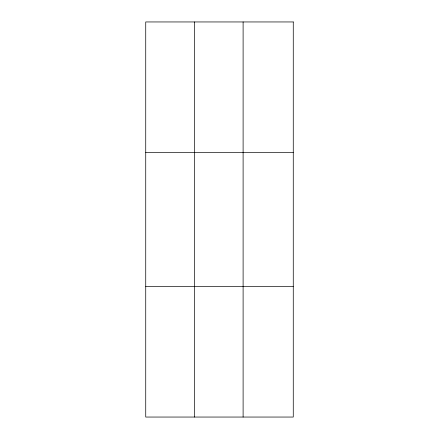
<?xml version="1.0" encoding="UTF-8"?>
<svg xmlns="http://www.w3.org/2000/svg" width="439" height="439" viewBox="0 0 439 439"><rect width="100%" height="100%" fill="white"/><g stroke="black" fill="none" stroke-linecap="round" stroke-linejoin="round"><path stroke-width="0.66" d="M194.417 417.05L194.417 21.95M243.107 417.05L243.107 21.95M145.732 152.333L293.268 152.333M145.732 286.667L293.268 286.667M293.268 21.95L293.268 417.05L145.732 417.05L145.732 21.95L293.268 21.95"/></g></svg>
